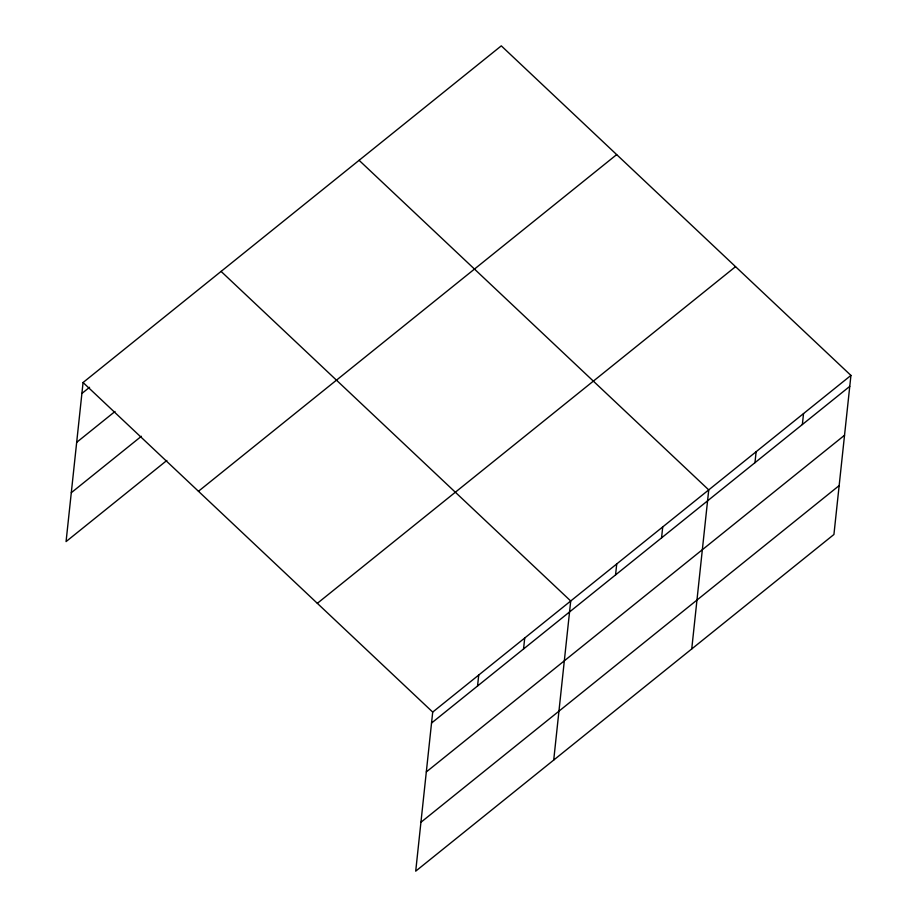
<?xml version="1.0" encoding="UTF-8"?>
<svg xmlns="http://www.w3.org/2000/svg" width="917" height="917" viewBox="0 0 917 917"><rect width="100%" height="100%" fill="white"/><g stroke="black" fill="none" stroke-linecap="round" stroke-linejoin="round"><path stroke-width="1.38" d="M850.93 375.42L432.709 712.085L415.71 871.15L833.931 534.485L850.93 375.42L501.29 45.85L83.069 382.515L66.07 541.58L166.848 460.46M477.551 686.008L478.72 675.05M523.55 648.972L524.719 638.026M553.719 760.055L570.718 600.99L221.089 271.409M615.559 574.913L616.728 563.955M661.558 537.878L662.727 526.92M691.739 648.949L708.738 489.896L359.097 160.315M754.955 462.684L756.135 451.737M802.352 424.537L803.533 413.578M81.9 393.462L89.568 387.295M76.684 442.338L115.015 411.481M71.297 492.704L141.401 436.263M198.45 491.271L616.671 154.606M317.328 603.329L735.549 266.664M431.54 723.043L849.75 386.378M426.325 771.919L844.534 435.254M420.937 822.274L839.147 485.609M83.069 382.515L432.709 712.085"/></g></svg>
